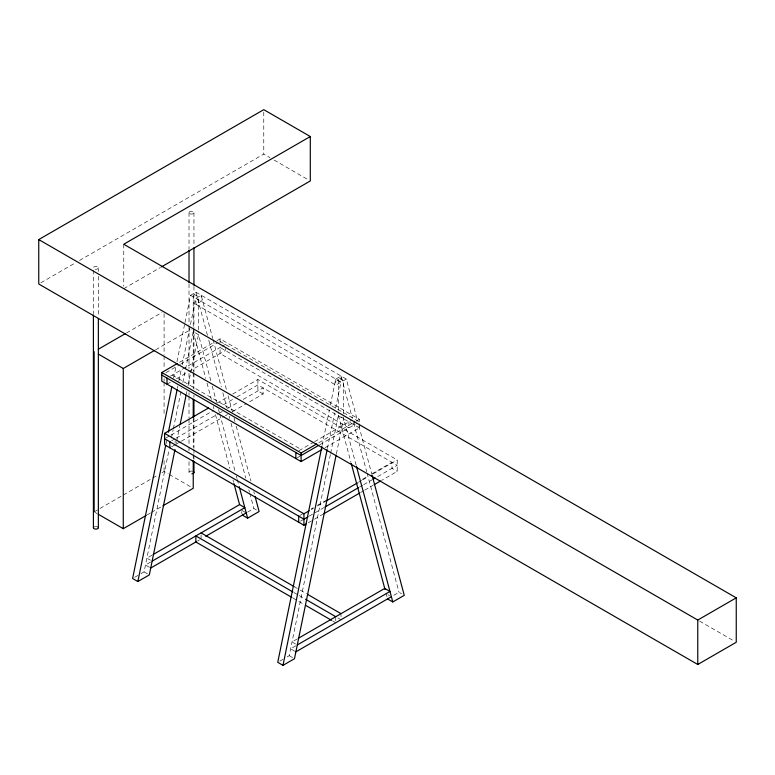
<?xml version="1.0" encoding="UTF-8"?>
<svg xmlns="http://www.w3.org/2000/svg" width="775" height="775" viewBox="0 0 775 775"><rect width="100%" height="100%" fill="white"/><g stroke="black" fill="none" stroke-linecap="round" stroke-linejoin="round"><path stroke-width="0.58" stroke-dasharray="3.88 2.91" d="M173.571 378.268L176.002 366.42M176.971 361.673L184.731 323.766M184.973 322.574L190.543 295.323L195.91 292.233L346.309 379.062L357.585 421.145M165.966 444.094L166.945 439.347M177.368 388.401L177.853 386.037M178.822 381.29L181.243 369.442M182.212 364.705L190.214 325.607M190.456 324.425L195.794 298.356L201.161 295.256L212.747 338.51M140.934 573.684L144.063 571.882L169.008 449.984M171.43 438.146L173.125 429.863M173.368 428.682L181.602 388.44M182.813 382.521L193.227 331.632L198.477 334.664L211.003 381.407M175.712 445.916L176.438 442.36M176.681 441.178L179.829 425.795M186.368 393.836L186.852 391.472M188.063 385.553L190.485 373.715M190.727 372.533L198.477 334.664L198.477 331.119M322.119 445.48L329.394 409.936M330.363 405.199L335.701 379.13L341.068 376.03L352.344 418.113M327.37 448.512L334.645 412.968M335.614 408.222L340.952 382.162L335.701 379.13M287.137 656.89L289.22 655.689L330.392 454.499M330.634 453.307L338.384 415.439L338.384 411.893M336.36 453.976L343.625 418.471L343.625 414.916M40.842 282.798L75.378 262.851M79.563 260.439L263.771 154.089L269.971 157.674M123.758 288.658L160.435 267.482M126.499 332.969L161.994 312.47M341.068 376.03L341.068 382.094L195.91 298.288L195.91 304.343L201.161 301.32L201.161 295.256M155.649 349.796L191.144 329.298M179.471 362.303L215.905 341.271M216.942 340.671L220.061 338.869L359.387 419.304L359.387 421.862L356.267 423.663M165.937 372.678L179.471 364.86M180.507 364.26L217.978 342.627M170.51 376.088L221.146 346.851M222.193 346.251L225.312 344.449L225.312 347.481M167.013 384.168L170.51 382.143M176.39 378.762L187.841 372.145M188.877 371.545L225.312 350.513L225.312 348.488M217.01 403.097L228.538 396.442M232.723 394.02L257.881 379.498L397.207 459.943L397.207 471.384L381.484 480.461M165.656 438.127L169.851 435.715M170.897 435.104L213.861 410.295M223.297 404.85L235.871 397.594M236.917 396.984L257.881 384.884L397.207 465.32L377.289 476.828M171.604 440.752L175.102 438.737M176.138 438.137L219.112 413.327M220.148 412.726L222.251 411.515M227.482 408.493L239.02 401.828M243.205 399.416L263.122 387.917L263.122 393.971L247.409 403.048M171.604 446.817L176.138 444.191M177.184 443.591L180.333 441.769M181.379 441.169L224.353 416.359M225.399 415.758L227.492 414.548M232.733 411.515L246.353 403.649M94.133 511.858L122.324 495.583M123.361 494.983L157.819 475.094M161.994 472.682L164.087 471.471L168.252 473.874M195.91 304.343L335.817 385.117L346.309 379.062M147.289 514.823L150.428 513.011M151.464 512.411L161.907 506.385M298.976 450.682L313.546 442.273M314.582 441.673L352.063 420.031M318.796 442.738L355.231 421.707M356.267 421.106L359.387 419.304M296.893 457.948L301.097 455.516M319.794 444.724L355.231 424.264M325.035 447.756L359.387 427.916L359.387 423.877M152.084 555.132L146.872 558.145L150.379 560.16M150.66 562.02L145.468 565.014L150.718 568.046M134.685 577.298L139.897 574.294M197.441 541.066L199.514 539.875M247.603 512.11L253.861 508.497L256.477 510.008M299.731 515.54L303.054 513.622M311.259 508.884L313.362 507.673M317.547 505.252L325.936 500.417M362.613 479.241L367.854 476.208M372.048 473.787L391.956 462.297L391.956 468.352L397.207 471.384M311.269 509.553L313.362 508.342M317.556 505.92L325.936 501.086M358.428 482.331L361.576 480.51M362.623 479.909L367.863 476.877M373.104 473.854L397.207 459.943M300.438 521.197L303.936 519.173M309.167 516.15L323.843 507.673M359.474 487.107L362.623 485.295M363.659 484.695L372.048 479.841M308.121 522.815L313.362 519.783M314.408 519.182L322.797 514.338M360.52 492.561L363.669 490.74M364.715 490.139L373.104 485.295M297.242 638.939L292.03 641.952L295.527 643.967M295.817 645.817L290.625 648.82L295.876 651.843M279.833 661.104L282.962 659.302M393.797 595.307L399.009 592.303L401.634 593.815M274.108 160.057L309.264 180.362M190.543 295.323L195.794 298.356M220.061 341.426L359.387 421.862M699.602 621.114L734.158 641.07M359.387 427.916L220.061 347.481L220.061 353.536L348.895 427.916L348.895 421.862M263.122 393.971L257.881 390.939L257.881 379.498M172.263 375.081L301.097 449.461M241.858 510.376L246.237 512.895M387.887 594.687L389.641 595.694M169.289 474.474L191.154 487.097M294.025 586.549L299.247 589.562M300.283 590.163L306.551 593.776M293.996 592.594L298.201 595.016M299.218 595.607L304.459 598.629M337.871 617.927L341.01 619.729M292.95 598.048L304.439 604.674M332.63 620.949L335.759 622.761M95.17 512.459L97.253 513.66M144.063 571.882L147.56 573.907M289.22 655.689L292.718 657.704M358.844 425.824L371.68 473.748M353.594 422.792L366.749 471.888M367.059 473.06L399.009 592.303M356.151 465.213L343.625 418.471L338.384 415.439L350.91 462.181M385.979 593.078L387.229 597.748M213.057 339.683L226.532 389.951M228.092 395.793L232.481 412.155M234.05 418.006L234.99 421.513M236.239 426.182L250.964 481.13M253.783 491.65L254.403 493.985M195.91 292.233L207.497 335.478M208.756 340.157L221.282 386.919M222.851 392.76L226.92 407.96M229.109 416.146L229.739 418.481M230.989 423.16L245.714 478.097M248.843 489.79L249.472 492.125M249.782 493.297L253.861 508.497M212.253 386.086L216.642 402.448M218.511 409.462L219.451 412.968M219.771 414.131L235.116 471.394M236.365 476.073L236.995 478.407M237.305 479.58L238.874 485.421M193.227 331.632L205.753 378.384M207.002 383.053L211.391 399.416M213.27 406.429L213.9 408.764M215.46 414.606L229.865 468.371M232.994 480.054L233.624 482.389M241.451 511.607L242.081 513.951M354.146 420.854L354.146 424.894M343.625 413.734L343.625 380.612L338.384 377.58L338.384 410.711M341.01 614.682L341.01 616.706M335.817 379.062L335.817 385.117M335.759 617.714L335.759 620.736M263.771 112.065L263.771 154.089M220.061 338.869L220.061 345.466M201.103 534.915L201.103 537.947M198.477 329.927L198.477 296.806L193.227 293.773L193.227 326.905M193.953 212.65L193.953 246.489M193.953 286.372L193.953 327.457M193.953 328.668L193.953 372.174M193.953 373.385L193.953 389.098M193.953 395.134L193.953 397.556M193.953 418.103L193.953 448.308M193.953 449.519L193.953 454.353M193.953 455.564L193.953 460.398M193.237 329.298L193.237 371.457M193.237 372.659L193.237 388.323M193.237 418.432L193.237 447.349M193.237 454.576L193.237 459.391M189.013 212.65L189.013 248.911M189.013 283.95L189.013 325.045M189.013 326.256L189.013 368.551M189.013 373.385L189.013 386.677M189.013 392.722L189.013 395.134M189.013 396.345L189.013 418.103M189.013 419.304L189.013 445.896M189.013 447.107L189.013 450.73M189.013 461.609L189.013 472.479A2.47 1.424 0 0 0 192.123 473.864M175.102 440.752L175.102 442.777M164.087 313.672L164.087 354.63M164.087 355.832L164.087 369.084M164.087 378.723L164.087 381.135M164.087 382.337L164.087 416.059M164.087 460.631L164.087 471.471M123.758 244.232L123.758 286.256M98.357 267.85A2.47 1.424 0 0 1 94.647 269.09A2.47 1.424 0 0 1 94.647 266.61A2.47 1.424 0 0 1 98.357 267.85L98.357 271.473M98.357 276.307L98.357 316.19M93.407 270.262L93.407 313.768M95.238 526.303A2.47 1.424 0 0 1 97.117 526.438M189.013 472.479A2.47 1.424 0 0 1 192.123 471.103M189.73 213.658A2.47 1.424 0 0 0 193.876 213.018A2.47 1.424 0 0 0 190.844 211.275A2.47 1.424 0 0 0 189.73 213.658"/><path stroke-width="1.16" d="M171.876 386.56L132.602 578.499L137.843 581.531L149.313 574.914L174.985 449.461M137.843 581.531L165.724 445.276M168.398 432.247L177.126 389.583M180.071 424.613L186.126 395.017M321.877 446.662L277.75 662.305L283.001 665.337L294.471 658.721L336.118 455.157M283.001 665.337L327.127 449.694M310.3 136.526L123.758 244.232L736.25 597.845L736.25 642.272L697.771 664.485L38.75 284.008L38.75 239.572L263.771 109.663L310.3 136.526L310.3 180.953L161.481 266.871M98.309 349.244L125.453 333.57M98.289 354.059L123.273 368.483L154.603 350.397M321.916 449.558L301.097 461.58L161.772 381.135L161.772 372.523L177.388 363.504M306.028 524.026L303.936 525.237L164.61 444.792L164.61 433.351L208.62 407.941M98.289 514.261L123.273 528.686L146.252 515.423M162.953 505.784L193.237 488.298L193.237 460.592M161.772 372.523L301.097 452.958L316.713 443.949M318.796 445.305L301.097 455.516L161.772 375.081M153.13 554.532L239.582 504.622L244.822 507.654L152.123 561.168M150.718 568.046L196.395 541.667M205.743 536.271L246.237 512.895M242.391 515.113L247.642 518.146L259.102 511.519L255.033 496.329M164.61 433.351L303.936 513.786L309.177 510.764M326.992 500.476L357.382 482.932M308.121 516.751L303.936 519.173L164.61 438.737M324.89 507.073L358.428 487.707M373.104 479.241L375.197 478.03M323.843 513.738L359.474 493.162M374.151 484.695L380.438 481.062M298.278 638.338L384.739 588.428L389.98 591.451L297.28 644.974M295.876 651.843L391.385 596.702M387.548 598.92L392.789 601.952L404.259 595.326L372 474.92M38.75 239.572L697.771 620.058L736.25 597.845M201.103 532.9L294.025 586.549M307.597 594.386L341.01 613.674M292.95 591.984L195.852 535.922L195.852 541.987L291.904 597.438M305.486 599.22L335.759 616.706M305.486 605.275L331.584 620.349M356.471 466.385L392.789 601.952M351.22 463.353L385.039 589.572M239.184 486.593L247.642 518.146M233.934 483.561L239.572 504.593M697.771 620.058L697.771 664.485M303.936 513.786L303.936 525.237M301.097 452.958L301.097 461.58M298.685 516.15L298.685 522.205M295.847 452.493L295.847 458.548M193.953 247.7L193.953 285.161M193.953 399.968L193.953 416.892M193.953 461.609L193.953 472.479M193.237 399.164L193.237 417.231M189.013 250.112L189.013 282.749M169.851 441.769L169.851 447.824M167.013 378.113L167.013 384.168M123.273 368.483L123.273 528.686M98.357 318.603L98.357 527.678M94.133 351.656L94.133 511.858M93.407 314.979L93.407 527.678M98.018 526.961A2.47 1.424 0 0 1 97.301 528.85A2.47 1.424 0 0 1 93.988 528.598A2.47 1.424 0 0 1 94.133 526.671M193.237 471.471A2.47 1.424 0 0 1 192.723 473.719"/></g></svg>
